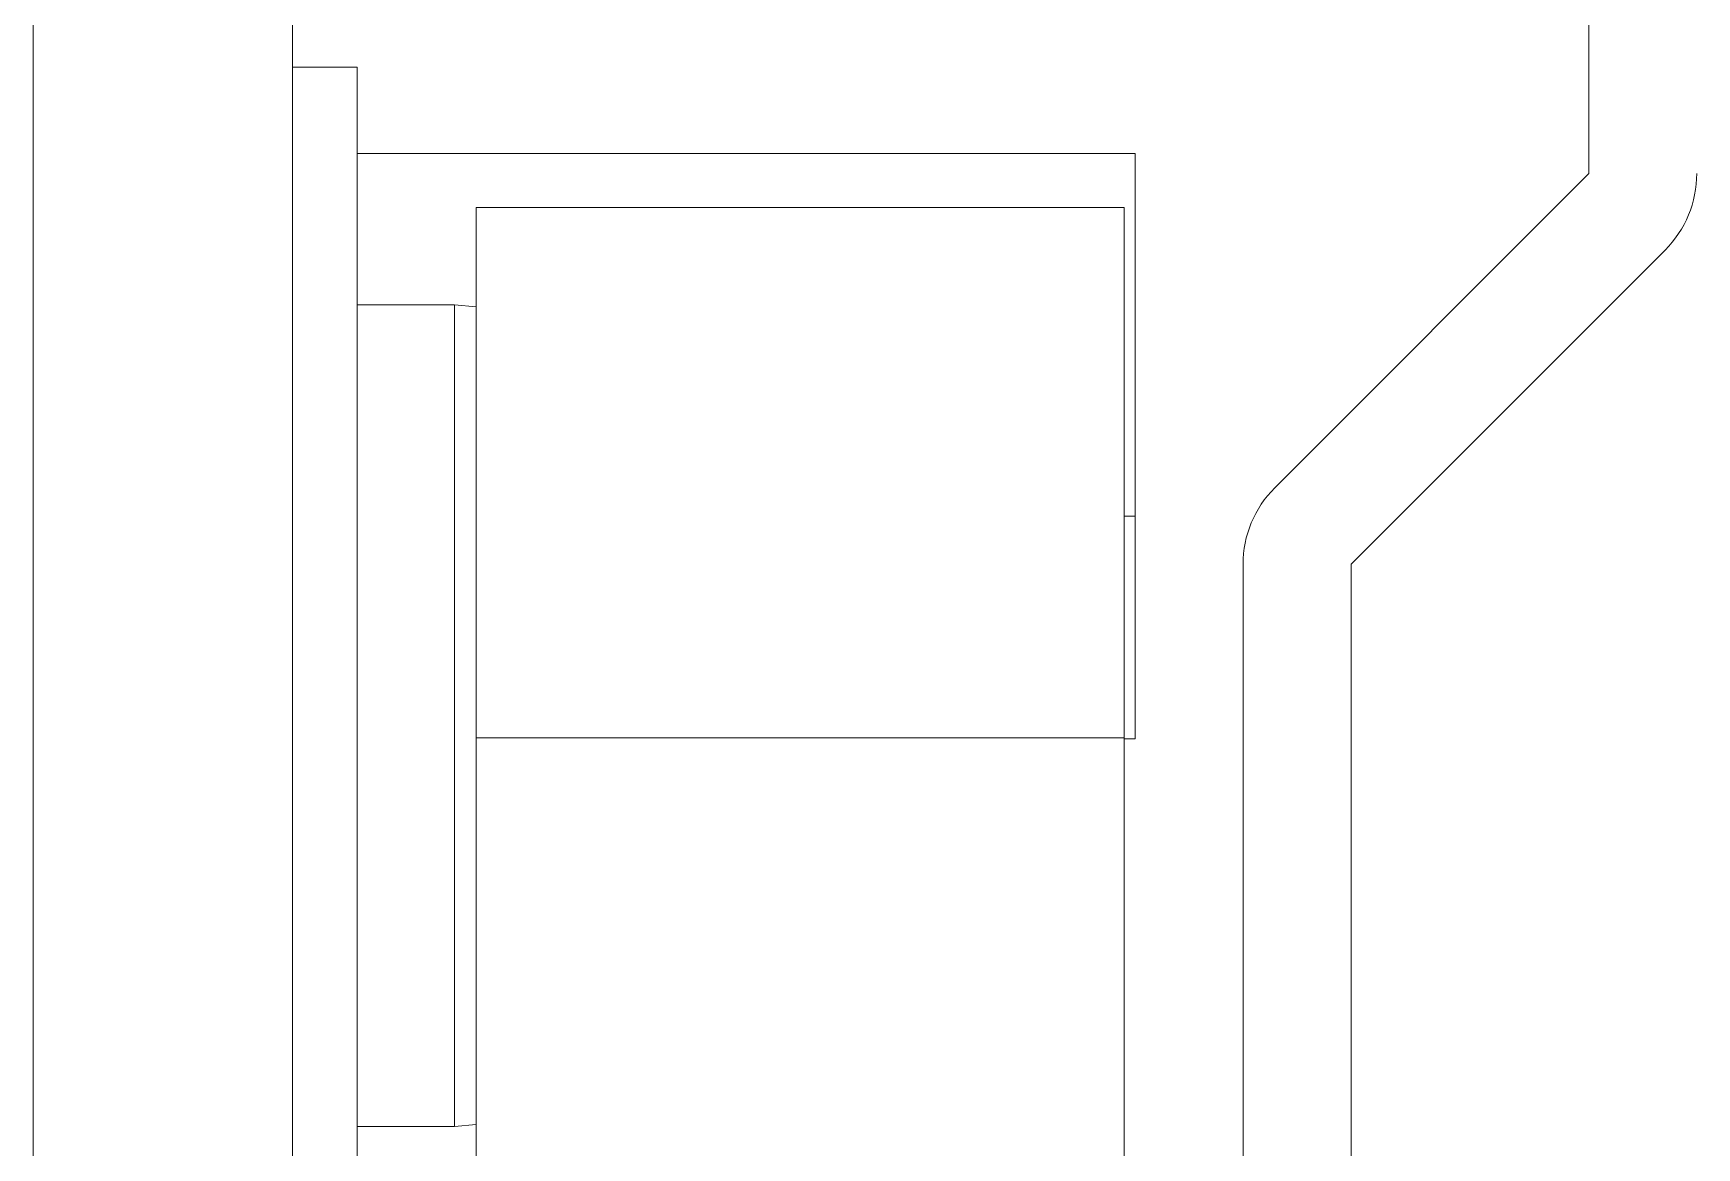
# Model space of a CAD drawing. Header units: millimetres. Extents: x -5 to 111, y -3 to 86.
# Drawn here: x 17.485 to 17.562, y 48.046 to 48.0976 of the extents above; entities that cross this region are included whole.
import ezdxf

# ---------------------------------------------------------------- set-up
doc = ezdxf.new("R2010")
doc.units = ezdxf.units.MM
doc.layers.add('A1I6----E-', color=3, linetype='Continuous', lineweight=25)

# ---------------------------------------------------------------- blocks, each defined once
blk = doc.blocks.new('Gruppe-422')
at = {"layer": 'A1I6----E-', "linetype": 'Continuous', "lineweight": 9}
for p, q in [((-33.315446, 5.566397), (-33.315446, 5.326397)), ((-33.315446, 5.566397), (-33.315446, 5.326397)), ((-33.303446, 5.566397), (-33.303446, 5.326397)), ((-33.243446, 5.566397), (-33.243446, 5.547469)), ((-33.303446, 5.552397), (-33.300446, 5.552397)), ((-33.300446, 5.481653), (-33.300446, 5.552397)), ((-33.264446, 5.548397), (-33.300446, 5.548397)), ((-33.264446, 5.531616), (-33.264446, 5.548397)), ((-33.243446, 5.547468), (-33.257981, 5.532933)), ((-33.264946, 5.545902), (-33.294946, 5.545902)), ((-33.294946, 5.521362), (-33.294946, 5.545902)), ((-33.264946, 5.521362), (-33.264946, 5.545902)), ((-33.254445, 5.529398), (-33.239911, 5.543932)), ((-33.295946, 5.541397), (-33.300446, 5.541397)), ((-33.294946, 5.54131), (-33.295946, 5.541397)), ((-33.295946, 5.503397), (-33.295946, 5.541397)), ((-33.264946, 5.531616), (-33.264446, 5.531616)), ((-33.264446, 5.521315), (-33.264446, 5.531616)), ((-33.259446, 5.529396), (-33.259446, 5.464397)), ((-33.254446, 5.464397), (-33.254446, 5.529396)), ((-33.264946, 5.521362), (-33.294946, 5.521362)), ((-33.294946, 5.511791), (-33.294946, 5.521362)), ((-33.264946, 5.511791), (-33.264946, 5.521362)), ((-33.264446, 5.521315), (-33.264946, 5.521315)), ((-33.294946, 5.492004), (-33.294946, 5.511791)), ((-33.264946, 5.492004), (-33.264946, 5.511791)), ((-33.300446, 5.503397), (-33.295946, 5.503397)), ((-33.295946, 5.503397), (-33.294946, 5.503485))]:
    blk.add_line(p, q, dxfattribs=at)
for centre, radius, start, end in [((-33.243448, 5.547469), 0.000002, 315, 0), ((-33.243448, 5.547469), 0.005002, 315, 0), ((-33.254444, 5.529396), 0.005002, 135, 180), ((-33.254444, 5.529396), 0.000002, 135, 180)]:
    blk.add_arc(centre, radius, start, end, dxfattribs=at)

msp = doc.modelspace()

# ---------------------------------------------------------------- block references
at = {"layer": 'A1I6----E-'}
msp.add_blockref('Gruppe-422', (50.800446, 42.543603), dxfattribs=at)

doc.saveas('drawing.dxf')
